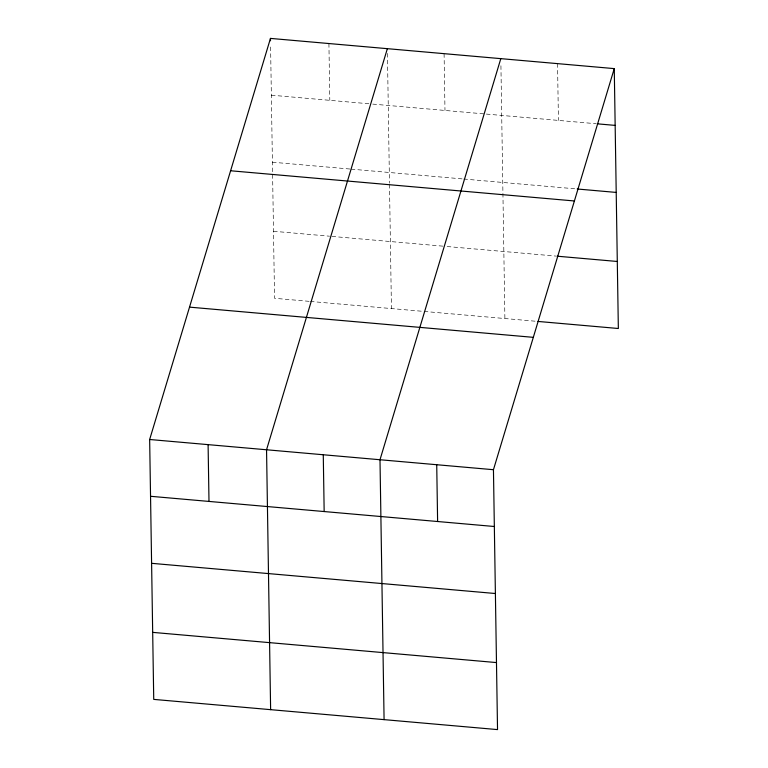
<?xml version="1.0" encoding="UTF-8"?>
<svg xmlns="http://www.w3.org/2000/svg" width="768" height="768" viewBox="0 0 768 768"><rect width="100%" height="100%" fill="white"/><g stroke="black" fill="none" stroke-linecap="round" stroke-linejoin="round"><path stroke-width="0.58" stroke-dasharray="3.84 2.88" d="M271.363 95.194L371.549 103.997M372.749 104.102L485.155 113.981M486.336 114.077L596.246 123.734M272.41 162.211L349.939 169.027M351.139 169.133L462.576 178.925M463.757 179.03L576.029 188.89M273.494 231.274L329.558 236.198M331.939 236.41L444.749 246.317M447.11 246.528L555.84 256.08M309.139 301.334L274.55 298.291L270.576 45.494M310.33 301.44L536.803 321.341M557.539 63.619L558.432 120.413M500.928 65.741L504.893 318.538M444.086 53.654L444.979 110.448M387.437 53.405L389.472 183.206M389.491 184.397L391.44 308.563M328.915 43.536L329.808 100.33"/><path stroke-width="1.15" d="M614.266 68.611L493.45 469.709L497.53 729.6L153.734 699.389L149.654 439.498L270.47 38.4L614.266 68.611L618.346 328.502L537.984 321.437M387.36 48.672L266.544 449.77L270.624 709.661M500.813 58.637L379.997 459.734L384.077 719.635M597.427 123.84L615.158 125.395M577.21 188.995L616.214 192.422M230.602 170.765L574.397 200.966M557.021 256.186L617.299 261.475M189.523 307.133L533.318 337.344M149.654 439.498L493.45 469.709M150.547 496.291L494.342 526.502M151.594 563.318L495.398 593.52M152.678 632.371L496.483 662.573M436.723 464.726L437.616 521.51M323.27 454.752L324.163 511.546M270.47 38.4L270.509 40.762M208.099 444.634L208.992 501.427"/></g></svg>
